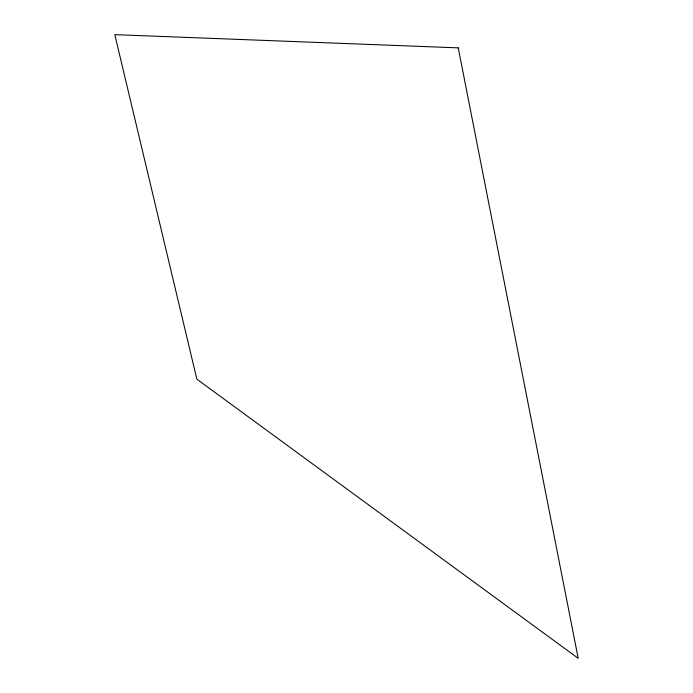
<?xml version="1.0" encoding="UTF-8"?>
<svg xmlns="http://www.w3.org/2000/svg" width="693" height="693" viewBox="0 0 693 693"><rect width="100%" height="100%" fill="white"/><g stroke="black" fill="none" stroke-linecap="round" stroke-linejoin="round"><path stroke-width="1.04" d="M458.238 47.869L114.795 34.65L196.855 379.158L578.205 658.35L458.238 47.869"/></g></svg>
